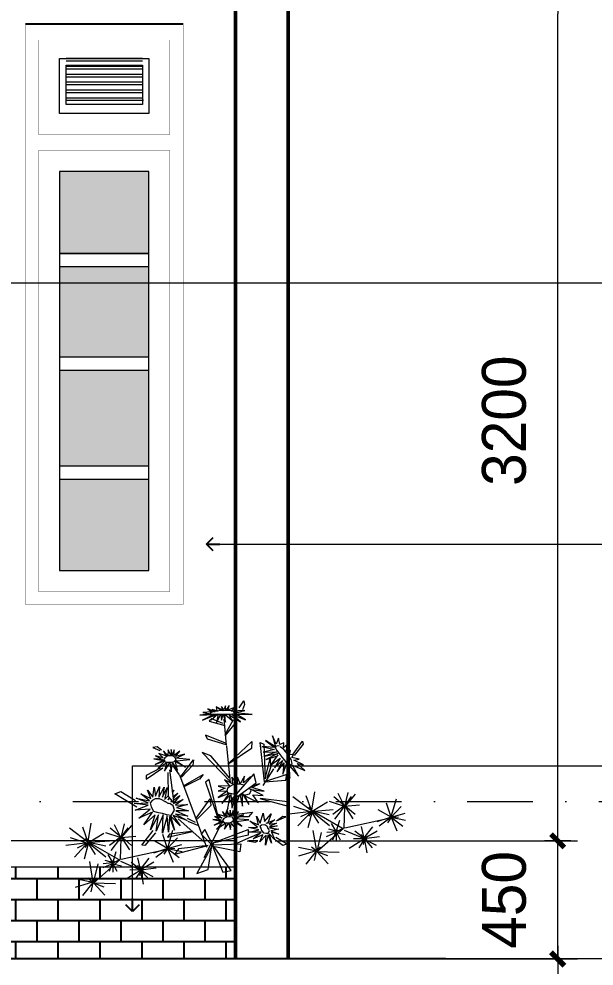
# Model space of a CAD drawing. Header units: millimetres. Extents: x 615730 to 2792744, y 139412 to 597571.
# Drawn here: x 1334813 to 1337001, y 289587 to 293194 of the extents above; entities that cross this region are included whole.
import ezdxf

# ---------------------------------------------------------------- set-up
doc = ezdxf.new("R2010")
doc.units = ezdxf.units.MM
doc.header["$MEASUREMENT"] = 0
doc.header["$PDMODE"] = 34
doc.linetypes.add('DASHDOT', pattern=[1, 0.5, -0.25, 0, -0.25])
doc.layers.get('0').update_dxf_attribs({"lineweight": 5})
for name, color, linetype, lineweight in [('3', 7, 'Continuous', 18), ('Cay', 114, 'Continuous', 9), ('DIM', 7, 'Continuous', 50), ('KT', 148, 'Continuous', 18), ('NET-THAY', 4, 'Continuous', 20), ('TIM TRUC', 149, 'DASHDOT', 9), ('VLIEU', 250, 'Continuous', 9)]:
    doc.layers.add(name, color=color, linetype=linetype, lineweight=lineweight)
for name, color, linetype in [('H', 252, 'Continuous'), ('NET MANH', 252, 'Continuous'), ('noi that', 29, 'Continuous'), ('VL', 155, 'Continuous')]:
    doc.layers.add(name, color=color, linetype=linetype)
doc.styles.add('VNI-AVO', font='vni-roms.shx')
doc.dimstyles.new('1-50b', dxfattribs={"dimtxt": 167, "dimasz": 50, "dimexe": 75, "dimexo": 150, "dimgap": 120, "dimtad": 1, "dimdec": 0, "dimzin": 12, "dimtxsty": 'VNI-AVO', "dimblk": ']', "dimcen": 0, "dimdle": 50, "dimclrd": 252, "dimclre": 252, "dimclrt": 2, "dimadec": 0, "dimazin": 0, "dimtfac": 1, "dimtdec": 0, "dimtix": 1, "dimtmove": 2, "dimatfit": 0, "dimldrblk": 'OPEN90', "dimfxl": 1, "dimlwd": -1, "dimlwe": -1, "dimarcsym": 0})

# ---------------------------------------------------------------- blocks, each defined once
blk = doc.blocks.new(']')
for p, q in [((0, 1), (0, -1)), ((1, 0), (-1, 0))]:
    blk.add_line(p, q)
at = {"color": 9, "const_width": 0.4}
blk.add_lwpolyline([(-0.509, -0.509), (0.509, 0.509)], dxfattribs=at)
blk = doc.blocks.new('*D2134')
at = {"layer": 'DEFPOINTS', "color": 0, "ltscale": 10, "transparency": 16777216}
for p in [(1324337.1, 289614, 4.6), (1335837.1, 289485.2), (1335837.1, 287837)]:
    blk.add_point(p, dxfattribs=at)
at = {"layer": 'VL', "color": 252, "ltscale": 10, "transparency": 16777216}
for p, q in [((1324337.1, 289464), (1324337.1, 287762)), ((1335837.1, 289335.2), (1335837.1, 287762)), ((1324387.1, 287837), (1335787.1, 287837))]:
    blk.add_line(p, q, dxfattribs=at)
at = {"layer": 'VL', "color": 252, "ltscale": 10, "transparency": 16777216, "xscale": 50, "yscale": 50, "zscale": 50, "rotation": 180}
blk.add_blockref(']', (1324337.1, 287837), dxfattribs=at)
at = {"layer": 'VL', "color": 252, "ltscale": 10, "transparency": 16777216, "xscale": 50, "yscale": 50, "zscale": 50}
blk.add_blockref(']', (1335837.1, 287837), dxfattribs=at)
at = {"layer": 'VL', "color": 2, "ltscale": 10, "transparency": 16777216, "insert": (1330087.1, 288040.5), "char_height": 167, "attachment_point": 5, "style": 'VNI-AVO'}
blk.add_mtext('11500', dxfattribs=at)
blk = doc.blocks.new('_Open90')
at = {"color": 0, "linetype": 'ByBlock', "lineweight": -2}
for p, q in [((0, 0), (-1, 0)), ((-0.5, 0.5), (0, 0)), ((0, 0), (-0.5, -0.5))]:
    blk.add_line(p, q, dxfattribs=at)
blk = doc.blocks.new('*D2529')
at = {"layer": 'DEFPOINTS', "color": 0, "ltscale": 10, "transparency": 16777216}
for p in [(1335637.1, 290063.9), (1336862.5, 290063.9), (1335837.1, 289613.9)]:
    blk.add_point(p, dxfattribs=at)
at = {"layer": 'KT', "color": 252, "ltscale": 10, "transparency": 16777216}
for p, q in [((1336862.5, 290113.9), (1336862.5, 290163.9)), ((1335787.1, 290063.9), (1336937.5, 290063.9)), ((1336862.5, 289613.9), (1336862.5, 290063.9)), ((1335987.1, 289613.9), (1336937.5, 289613.9)), ((1336862.5, 289563.9), (1336862.5, 289513.9))]:
    blk.add_line(p, q, dxfattribs=at)
at = {"layer": 'KT', "color": 252, "ltscale": 10, "transparency": 16777216, "xscale": 50, "yscale": 50, "zscale": 50}
for p, rotation in [((1336862.5, 290063.9), 270), ((1336862.5, 289613.9), 90)]:
    blk.add_blockref(']', p, dxfattribs=dict(at, rotation=rotation))
at = {"layer": 'KT', "color": 2, "ltscale": 10, "transparency": 16777216, "insert": (1336659, 289838.9), "char_height": 167, "attachment_point": 5, "rotation": 90, "style": 'VNI-AVO'}
blk.add_mtext('450', dxfattribs=at)
blk = doc.blocks.new('*D2530')
at = {"layer": 'DEFPOINTS', "color": 0, "ltscale": 10, "transparency": 16777216}
for p in [(1335837.1, 293263.9), (1336862.5, 293263.9), (1335637.1, 290063.9)]:
    blk.add_point(p, dxfattribs=at)
at = {"layer": 'KT', "color": 252, "ltscale": 10, "transparency": 16777216}
for p, q in [((1335987.1, 293263.9), (1336937.5, 293263.9)), ((1336862.5, 290113.9), (1336862.5, 293213.9)), ((1335787.1, 290063.9), (1336937.5, 290063.9))]:
    blk.add_line(p, q, dxfattribs=at)
at = {"layer": 'KT', "color": 252, "ltscale": 10, "transparency": 16777216, "xscale": 50, "yscale": 50, "zscale": 50}
for p, rotation in [((1336862.5, 293263.9), 90), ((1336862.5, 290063.9), 270)]:
    blk.add_blockref(']', p, dxfattribs=dict(at, rotation=rotation))
at = {"layer": 'KT', "color": 2, "ltscale": 10, "transparency": 16777216, "insert": (1336659, 291663.9), "char_height": 167, "attachment_point": 5, "rotation": 90, "style": 'VNI-AVO'}
blk.add_mtext('3200', dxfattribs=at)
blk = doc.blocks.new('HOA')
at = {"color": 94, "linetype": 'Continuous'}
for p, q in [((104.8, 526.3), (122.6, 554.1)), ((125.3, 539.7), (117.3, 518.9)), ((0.3, 485), (-9.6, 476)), ((-9.6, 476), (50, 459.5)), ((42.1, 466.6), (0.3, 485)), ((56.2, 384.6), (47.1, 483.2)), ((93.6, 473.8), (50.7, 421.9)), ((51.6, 425.4), (82.9, 482.3)), ((-23.8, 422.3), (-16.7, 409.1)), ((56.2, 391.4), (-23.8, 422.3)), ((-16.7, 409.1), (53.1, 387.6)), ((65.8, 317.9), (152, 399)), ((152, 399), (151.7, 371.8)), ((309.5, 351), (344.9, 399.8)), ((344.9, 399.8), (347.8, 388.6)), ((-207.9, 378.7), (-224.5, 375.2)), ((-224.5, 375.2), (-197.3, 364.8)), ((-190.8, 365.3), (-207.9, 378.7)), ((56.1, 382.2), (70.8, 241.1)), ((151.7, 371.8), (61.7, 311.6)), ((183.9, 394.7), (197.8, 388.2)), ((200.4, 244.8), (183.9, 394.7)), ((197.8, 388.2), (203.9, 256.7)), ((347.8, 388.6), (314.3, 345.2)), ((-120, 262), (-69.8, 329.2)), ((-69.8, 329.2), (-71.4, 309)), ((-36.1, 356.7), (73.2, 243.6)), ((-3.2, 343.7), (-36.1, 356.7)), ((67.6, 260.8), (-3.2, 343.7)), ((203.9, 256.7), (222.5, 333.8)), ((222.5, 333.8), (223.6, 299.2)), ((-196.3, 296.7), (-249.6, 269)), ((-249, 255.6), (-185.7, 298.4)), ((-143.2, 162.3), (-159.9, 290.9)), ((-123.2, 272.3), (-146.9, 305.9)), ((-71.4, 309), (-115.5, 263.1)), ((235.6, 293.9), (194, 231.1)), ((223.6, 299.2), (209.3, 259.1)), ((-249.6, 269), (-249, 255.6)), ((-166.5, 280.2), (-166.1, 188.8)), ((-123.2, 272.3), (-19.3, -3.3)), ((-107, 229.2), (-32, 272.8)), ((-47.3, 255.5), (-105.9, 226.6)), ((-32, 272.8), (-46.4, 254.7)), ((-9.5, 253.5), (-24.2, 243.5)), ((29.9, 93.3), (-9.5, 253.5)), ((160.3, 274.9), (66, 167.3)), ((169.1, 241.3), (160.3, 274.9)), ((285.6, 273.3), (204.5, 246.6)), ((282.6, 251.8), (285.6, 273.3)), ((-24.2, 243.5), (31.8, 81.6)), ((67.6, 167.7), (169.1, 241.3)), ((201.9, 244.5), (282.6, 251.8)), ((-368.3, 199.6), (-345.4, 207.8)), ((-285.1, 149.1), (-368.3, 199.6)), ((-345.4, 207.8), (-289.4, 173.4)), ((-166.1, 188.8), (-143.2, 162.3)), ((-58.5, 108.5), (-5.4, 180.6)), ((-5.4, 180.6), (-3.4, 154.4)), ((185.2, 182.3), (287.7, 169.5)), ((-3.4, 154.4), (-55.2, 102.9)), ((61.7, 145.3), (51.1, 120.5)), ((292, 150.5), (183.9, 180.2)), ((287.7, 169.5), (292, 150.5)), ((54, 117.1), (57.6, 117.5)), ((66.3, 118.6), (68.4, 118.8)), ((72.9, 119.4), (75.2, 119.7)), ((81.7, 120.4), (91, 121.6)), ((95.4, 122.1), (154.8, 129.2)), ((140.4, 111.2), (105.3, 112.3)), ((154.8, 129.2), (140.4, 111.2)), ((246.2, 96.5), (282.4, 111.2)), ((270.1, 113), (250.3, 97.8)), ((282.4, 111.2), (270.1, 113)), ((-128.2, 104.6), (-25.8, 13.8)), ((-61.8, 90.4), (-92.4, 105)), ((-52.7, 78.5), (-89.4, 93.8)), ((34.9, 82.5), (-30.4, -44.5)), ((-265.7, 4.3), (-222.9, 59.6)), ((-213.7, 50.8), (-254.8, 2.2)), ((-168.6, 34.8), (-73.6, 56.3)), ((-160.2, 45.1), (-168.6, 34.8)), ((-77.8, 56.3), (-160.2, 45.1)), ((-26.4, 63.3), (-39.6, 45.3)), ((-39.6, 45.3), (6.6, -0.8)), ((10.1, -8.2), (-26.4, 63.3)), ((5.6, 13.3), (138.8, 63.9)), ((138.2, 42.2), (10, 13.1)), ((138.8, 63.9), (138.2, 42.2)), ((150.9, 35.9), (178.9, 48)), ((-254.8, 2.2), (-265.7, 4.3)), ((-140.2, -30.4), (-14.9, 2.4)), ((-13.4, 2.4), (-126.4, -10.5)), ((7.8, 14.6), (-56.3, -104.6)), ((-13.8, -88.9), (1.6, 10.2)), ((0.7, 6), (41.9, -99.1)), ((3.1, 5.5), (110.7, 9.2)), ((74, -92.9), (4.8, 4.2)), ((150.9, 35.9), (91.2, 8.5)), ((110.7, 9.2), (107.1, -22.2)), ((135.2, 20.2), (166.3, 15.7)), ((175.7, 20.5), (140.4, 19.8)), ((271.1, 2.8), (243, 23)), ((244.5, 33.7), (286.8, 8.8)), ((286.8, 8.8), (271.1, 2.8)), ((-126.4, -10.5), (-140.2, -30.4)), ((107.1, -22.2), (12.3, -2))]:
    blk.add_line(p, q, dxfattribs=at)
at = {"color": 86, "linetype": 'Continuous'}
for p, q in [((122.6, 554.1), (125.3, 539.7)), ((166.3, 15.7), (175.7, 20.5)), ((-56.3, -104.6), (-13.8, -88.9)), ((41.9, -99.1), (74, -92.9))]:
    blk.add_line(p, q, dxfattribs=at)
at = {"color": 221, "linetype": 'Continuous'}
for p, q in [((0.8, 511.3), (-33.3, 509.3)), ((-33.3, 509.3), (-2.4, 503.7)), ((-14.7, 523.6), (0.8, 511.3)), ((13.2, 512.1), (-14.7, 523.6)), ((1.4, 520.4), (13.2, 512.1)), ((19, 515.9), (1.4, 520.4)), ((16.6, 531), (19, 515.9)), ((34.7, 518.2), (16.6, 531)), ((25, 526.4), (34.7, 518.2)), ((42, 518.3), (25, 526.4)), ((37.6, 531.5), (42, 518.3)), ((46.5, 518.8), (37.6, 531.5)), ((52, 535.1), (46.5, 518.8)), ((53.2, 517), (52, 535.1)), ((66.4, 535.9), (53.2, 517)), ((61.8, 517.9), (66.4, 535.9)), ((89, 529.4), (61.8, 517.9)), ((73.9, 514.3), (89, 529.4)), ((125.7, 516.8), (73.9, 514.3)), ((87.2, 508), (125.7, 516.8)), ((153.9, 501.2), (87.2, 508)), ((-2.4, 503.7), (-45.3, 498.3)), ((-45.3, 498.3), (8, 501.9)), ((8, 501.9), (-35.2, 480)), ((-35.2, 480), (18.2, 500.9)), ((-2.1, 479.4), (24.1, 504.5)), ((18.2, 500.9), (-2.1, 479.4)), ((24.1, 504.5), (18.5, 470.1)), ((18.5, 470.1), (34.7, 503.7)), ((34.7, 503.7), (37.7, 479.3)), ((37.7, 479.3), (43.6, 503.3)), ((43.6, 503.3), (51.9, 471.7)), ((50.4, 502.5), (77.9, 478.5)), ((51.9, 471.7), (50.4, 502.5)), ((66.7, 500.1), (109, 473.2)), ((77.9, 478.5), (66.7, 500.1)), ((76, 501.6), (128.6, 481.2)), ((109, 473.2), (76, 501.6)), ((86.3, 502.9), (153.9, 501.2)), ((128.6, 481.2), (90.9, 503.5)), ((204.4, 402.6), (239.1, 376.2)), ((242.4, 378.2), (204.4, 402.6)), ((245.3, 387.9), (231.1, 420.4)), ((231.1, 420.4), (242.4, 378.2)), ((253.9, 410.9), (245.3, 387.9)), ((259, 387.4), (253.9, 410.9)), ((-183.2, 363.2), (-174.7, 344.4)), ((-166.9, 344.3), (-183.2, 363.2)), ((-165.2, 367), (-166.9, 344.3)), ((-156.2, 345.6), (-165.2, 367)), ((-153.8, 367.9), (-156.2, 345.6)), ((-150.7, 346.4), (-153.8, 367.9)), ((-142.6, 366.8), (-150.7, 346.4)), ((-142.5, 345.3), (-142.6, 366.8)), ((-121.8, 361.4), (-142.5, 345.3)), ((-137.9, 341.9), (-121.8, 361.4)), ((190.6, 379.9), (239.2, 368.2)), ((239.1, 376.2), (190.6, 379.9)), ((239.2, 368.2), (195.6, 358)), ((274, 393.7), (259, 387.4)), ((273.7, 374.7), (274, 393.7)), ((286.8, 385.5), (273.7, 374.7)), ((284.1, 363.3), (286.8, 385.5)), ((299.9, 363.8), (284.1, 363.3)), ((296.2, 347.9), (299.9, 363.8)), ((-220.1, 332.1), (-184.7, 325.9)), ((-187.9, 329.7), (-220.1, 332.1)), ((-184.7, 325.9), (-214.8, 311.5)), ((-214.8, 311.5), (-177.7, 325.7)), ((-214, 343.5), (-187.9, 329.7)), ((-184.9, 337), (-214, 343.5)), ((-177.7, 325.7), (-205.5, 296.2)), ((-201.7, 352.5), (-184.9, 337)), ((-174.7, 344.4), (-201.7, 352.5)), ((-139.1, 327.2), (-100.1, 300.5)), ((-129.6, 288.7), (-139.1, 327.2)), ((-102.5, 350.5), (-137.9, 341.9)), ((-137, 323.4), (-135.8, 325.8)), ((-136.2, 335.6), (-102.5, 350.5)), ((-83.1, 330.6), (-136.2, 335.6)), ((-132.8, 325), (-83.1, 330.6)), ((195.6, 358), (248.2, 359.2)), ((248.2, 359.2), (200.8, 343)), ((200.8, 343), (251.1, 352.3)), ((251.1, 352.3), (206.6, 330.3)), ((206.6, 330.3), (246.2, 342.3)), ((251, 348.4), (223.4, 308.7)), ((223.4, 308.7), (260.9, 335.6)), ((260.9, 335.6), (238.4, 298.4)), ((238.4, 298.4), (269.3, 325.7)), ((269.3, 325.7), (248.8, 283.3)), ((311.1, 348.7), (296.2, 347.9)), ((304.3, 337.4), (311.1, 348.7)), ((332.9, 331.7), (304.3, 337.4)), ((312.6, 327.5), (332.9, 331.7)), ((349.6, 310.1), (312.6, 327.5)), ((-205.5, 296.2), (-170.8, 319.2)), ((-170.8, 319.2), (-180.2, 285.5)), ((-180.2, 285.5), (-158.8, 318.2)), ((-158.8, 318.2), (-154, 282.9)), ((-154, 282.9), (-149.6, 317.3)), ((-149.6, 317.3), (-129.6, 288.7)), ((-100.1, 300.5), (-137.1, 321.7)), ((248.8, 283.3), (274.8, 317.3)), ((274.8, 317.3), (270.4, 274.6)), ((270.4, 274.6), (285.3, 316.5)), ((285.3, 316.5), (297.4, 259.5)), ((295.4, 305.7), (330.8, 266.1)), ((297.4, 259.5), (295.4, 305.7)), ((307.1, 308.8), (354.5, 288.4)), ((330.8, 266.1), (307.1, 308.8)), ((324.8, 314.5), (349.6, 310.1)), ((354.5, 288.4), (324.8, 314.5)), ((48.1, 253.1), (67.4, 229.5)), ((78.5, 237.1), (48.1, 253.1)), ((76.5, 263.2), (78.5, 237.1)), ((97.1, 236.9), (76.5, 263.2)), ((98.5, 263), (97.1, 236.9)), ((108.8, 238), (98.5, 263)), ((125.2, 267.1), (108.8, 238)), ((121.4, 240.7), (125.2, 267.1)), ((148.1, 265), (121.4, 240.7)), ((144.2, 256.6), (148.1, 265)), ((-223.5, 186.8), (-218.8, 224.1)), ((-218.8, 224.1), (-213.3, 189.8)), ((-213.3, 189.8), (-198.5, 227.2)), ((-198.5, 227.2), (-201.5, 186.2)), ((-201.5, 186.2), (-180.6, 224.1)), ((-180.6, 224.1), (-187.9, 187.1)), ((-187.9, 187.1), (-169.2, 223)), ((-169.2, 223), (-178.6, 182.2)), ((67.4, 229.5), (24.9, 229.1)), ((24.9, 229.1), (51, 221.3)), ((51, 221.3), (25.1, 209.6)), ((152.9, 223.3), (184.8, 239.1)), ((200, 210), (152.9, 223.3)), ((155.3, 231.2), (184.8, 239.1)), ((-287.9, 183.3), (-236.7, 172.8)), ((-241.5, 165.3), (-287.9, 183.3)), ((-270.3, 199.5), (-231.3, 181.9)), ((-236.7, 172.8), (-270.3, 199.5)), ((-244.2, 213.7), (-223.5, 186.8)), ((-231.3, 181.9), (-244.2, 213.7)), ((-165.7, 191.1), (-180.1, 177.4)), ((-162.4, 182.9), (-167, 176)), ((-149, 206.9), (-142.5, 213.1)), ((-148.7, 203.6), (-142.5, 213.1)), ((-145.7, 190.4), (-129.4, 201.4)), ((-120.9, 193), (-144.9, 162.8)), ((-144.8, 182.5), (-129.4, 201.4)), ((-144.5, 176.7), (-120.9, 193)), ((60.2, 210.6), (24.9, 185)), ((24.9, 185), (66, 201.7)), ((25.1, 209.6), (60.2, 210.6)), ((66, 201.7), (37.9, 162.3)), ((37.9, 162.3), (70.1, 194.8)), ((61.7, 145.3), (70.4, 191.7)), ((75.4, 177.3), (74.6, 199)), ((85.5, 180.6), (76.5, 145.2)), ((86.9, 192.3), (87.9, 198.5)), ((87.9, 198.5), (88.9, 195.1)), ((90.6, 184.3), (91.9, 153.6)), ((104.9, 194.7), (91.9, 153.6)), ((107.1, 196.3), (116.5, 151.9)), ((116.5, 151.9), (117.6, 199.4)), ((117.6, 199.4), (141, 158.4)), ((126.5, 192.1), (176.5, 166.6)), ((141, 158.4), (126.5, 192.1)), ((150.2, 216.4), (200, 210)), ((196.3, 192.5), (150.2, 216.4)), ((156.4, 195.2), (196.3, 192.5)), ((176.5, 166.6), (156.4, 195.2)), ((-295.4, 162.7), (-241.5, 165.3)), ((-241.7, 156.3), (-295.4, 162.7)), ((-290.8, 137.7), (-241.7, 156.3)), ((-161.1, 180), (-167, 176)), ((-152.9, 172.6), (-155.8, 168.9)), ((-152.8, 171), (-155.8, 168.9)), ((-144.9, 162.8), (-108.5, 177.7)), ((-108.5, 177.7), (-138, 155.7)), ((-138, 155.7), (-91.9, 158.2)), ((-91.9, 158.2), (-134.6, 146.7)), ((-134.6, 146.7), (-88.3, 135.2)), ((75.6, 172.6), (76.5, 145.2)), ((-233.6, 140.3), (-290.8, 137.7)), ((-277.3, 106.8), (-233.6, 140.3)), ((-224.7, 130.1), (-277.3, 106.8)), ((-258.6, 80.8), (-224.7, 130.1)), ((-214.7, 119.9), (-258.6, 80.8)), ((-233.1, 62.3), (-214.7, 119.9)), ((-202.2, 119.8), (-233.1, 62.3)), ((-210.9, 56.6), (-202.2, 119.8)), ((-184.5, 119.1), (-210.9, 56.6)), ((-186.7, 49.2), (-184.5, 119.1)), ((-169, 115.4), (-186.7, 49.2)), ((-164, 52.9), (-169, 115.4)), ((-160.1, 112.9), (-164, 52.9)), ((-141, 60.6), (-160.1, 112.9)), ((-156.7, 115.5), (-141, 60.6)), ((-120.2, 77.2), (-156.7, 115.5)), ((-146.2, 117.4), (-120.2, 77.2)), ((-92.9, 98.2), (-146.2, 117.4)), ((-138.1, 122.1), (-92.9, 98.2)), ((-91.3, 114.2), (-138.1, 122.1)), ((-88.3, 135.2), (-136.9, 134.9)), ((-136.9, 134.9), (-91.3, 114.2)), ((10.2, 112.6), (36.2, 98.8)), ((39.3, 106.1), (10.2, 112.6)), ((49.5, 113.5), (22.5, 121.6)), ((22.5, 121.6), (39.3, 106.1)), ((57.2, 113.3), (41, 132.2)), ((41, 132.2), (49.5, 113.5)), ((59, 136.1), (57.2, 113.3)), ((68, 114.6), (59, 136.1)), ((70.4, 137), (68, 114.6)), ((73.5, 115.4), (70.4, 137)), ((81.6, 135.9), (73.5, 115.4)), ((81.7, 114.3), (81.6, 135.9)), ((102.4, 130.5), (81.7, 114.3)), ((86.3, 111), (102.4, 130.5)), ((121.7, 119.6), (86.3, 111)), ((88, 104.6), (121.7, 119.6)), ((170.6, 113.7), (184.2, 87)), ((178.3, 81.6), (170.6, 113.7)), ((184.2, 87), (195.9, 125.3)), ((195.9, 125.3), (200.2, 93.7)), ((200.2, 93.7), (226.3, 122.7)), ((226.3, 122.7), (211.8, 85.5)), ((4.1, 101.2), (39.5, 95)), ((36.2, 98.8), (4.1, 101.2)), ((39.5, 95), (9.4, 80.6)), ((9.4, 80.6), (46.5, 94.8)), ((46.5, 94.8), (18.7, 65.2)), ((18.7, 65.2), (53.3, 88.3)), ((53.3, 88.3), (48.5, 64.2)), ((48.5, 64.2), (65.3, 87.3)), ((65.3, 87.3), (71.4, 64.1)), ((71.4, 64.1), (74.6, 86.4)), ((74.6, 86.4), (89.6, 68.2)), ((84.3, 93.1), (114.9, 75.9)), ((89.6, 68.2), (84.3, 93.1)), ((141.1, 99.7), (88, 104.6)), ((91.4, 94), (141.1, 99.7)), ((114.9, 75.9), (91.4, 94)), ((140, 71.1), (174.4, 72.9)), ((145.2, 95.8), (178.3, 81.6)), ((174.4, 72.9), (145.2, 95.8)), ((207.7, 87.7), (240.4, 100.7)), ((240.4, 100.7), (219.2, 84.1)), ((219.2, 84.1), (246.7, 87.5)), ((246.7, 87.5), (219.5, 74.9)), ((219.5, 74.9), (248.4, 77.4)), ((248.4, 77.4), (220.1, 69.3)), ((179.8, 62.1), (140, 71.1)), ((141.8, 53.4), (179.8, 62.1)), ((188.5, 53.2), (141.8, 53.4)), ((158.1, 27.7), (188.5, 53.2)), ((194, 43.1), (158.1, 27.7)), ((182.6, 16.5), (194, 43.1)), ((206.8, 42.4), (182.6, 16.5)), ((215.1, 43.6), (204.5, 4.3)), ((204.5, 4.3), (206.8, 42.4)), ((227.2, 11.7), (215.1, 43.6)), ((218.9, 46.9), (227.2, 11.7)), ((239.8, 24.7), (218.9, 46.9)), ((220.1, 69.3), (254.8, 64.2)), ((254.8, 64.2), (225.5, 58.8)), ((225.5, 58.8), (255.7, 45.4)), ((227.9, 53.6), (239.8, 24.7)), ((255.7, 45.4), (227.9, 53.6))]:
    blk.add_line(p, q, dxfattribs=at)
at = {"color": 50, "linetype": 'Continuous'}
for p, q in [((243.3, 379.1), (242.5, 373.4)), ((242.5, 373.4), (248.3, 363.8)), ((251.5, 382.3), (243.3, 379.1)), ((248.3, 363.8), (256, 352.7)), ((258.4, 381.1), (251.5, 382.3)), ((274.2, 367.7), (260.8, 378.2)), ((287.8, 351.9), (274.2, 367.7)), ((-178.5, 336), (-183.1, 329.2)), ((-183.1, 329.2), (-179.9, 323)), ((-167.2, 343.5), (-178.5, 336)), ((-157.1, 344.4), (-167.2, 343.5)), ((-146.5, 343.2), (-157.1, 344.4)), ((-143.7, 341.7), (-146.5, 343.2)), ((-138, 335.1), (-143.7, 341.7)), ((-136.2, 330.5), (-138, 335.1)), ((-135.8, 325.8), (-136.2, 330.5)), ((256, 352.7), (268.2, 338)), ((268.2, 338), (281.3, 322.1)), ((295.3, 341.9), (287.8, 351.9)), ((302.5, 330.5), (295.3, 341.9)), ((306.6, 314.9), (302.5, 330.5)), ((-179.9, 323), (-174.1, 319.8)), ((-174.1, 319.8), (-164.1, 320.3)), ((-164.1, 320.3), (-154.5, 320.5)), ((-154.5, 320.5), (-143.5, 322)), ((-143.5, 322), (-134.7, 324.1)), ((281.3, 322.1), (297, 308.1)), ((297, 308.1), (306.6, 314.9)), ((59.6, 219.2), (57.5, 210.8)), ((68.8, 227.6), (59.6, 219.2)), ((80.2, 233.5), (68.8, 227.6)), ((94.3, 235.9), (80.2, 233.5)), ((105.7, 236), (94.3, 235.9)), ((116.5, 234.1), (105.7, 236)), ((122.6, 231.9), (116.5, 234.1)), ((141.9, 221.6), (144.9, 219.3)), ((150.1, 211.3), (144.9, 219.3)), ((57.5, 210.8), (59.9, 204.2)), ((59.9, 204.2), (68.6, 201.3)), ((68.6, 201.3), (85.8, 199.4)), ((92, 198.4), (85.8, 199.4)), ((109.8, 196.4), (113.6, 196.1)), ((113.6, 196.1), (129.6, 195)), ((129.6, 195), (143.3, 198.9)), ((143.3, 198.9), (150.1, 211.3)), ((56.6, 110.3), (45.7, 105.1)), ((66.7, 111.2), (56.6, 110.3)), ((77.3, 110), (66.7, 111.2)), ((80.1, 108.5), (77.3, 110)), ((83, 103.7), (80.1, 108.5)), ((45.7, 105.1), (41.1, 98.3)), ((41.1, 98.3), (44.3, 92.1)), ((44.3, 92.1), (50, 88.9)), ((50, 88.9), (60.1, 89.4)), ((60.1, 89.4), (69.7, 89.6)), ((69.7, 89.6), (73.2, 90.1)), ((73.2, 90.1), (82.9, 98.1)), ((82.9, 98.1), (83, 103.7))]:
    blk.add_line(p, q, dxfattribs=at)
for points in [[(44.9, 515.2), (41.6, 516.4), (31.5, 516.3), (21.6, 514.7), (8.9, 512.5), (-1.5, 509.5), (-6.5, 506.7), (-1.5, 503.2), (17.4, 502.5), (35.3, 503.1), (56.8, 502.3), (70.9, 502.3), (86.5, 504.7), (83.4, 513.2), (69.2, 516.3), (55.1, 516.5), (41.5, 514.8)], [(-179, 170.6), (-189.4, 176.3), (-198.2, 180.7), (-215.4, 180.6), (-227, 173.4), (-233.7, 164.7), (-231, 150.1), (-222, 133.6), (-208.7, 129.4), (-188.4, 125.4), (-172.5, 120.8), (-152.4, 118.2), (-141.6, 136.6), (-146.3, 153.2), (-159.8, 162.7)], [(-179, 170.6), (-176, 169.9), (-174, 168.3), (-172, 167.3), (-170.1, 165.6), (-167.3, 164.4), (-163.6, 163.4), (-159.8, 162.4), (-159.8, 162.7)], [(213.8, 68.2), (213.1, 71.8), (209.3, 76.1), (201.8, 81), (189.5, 80.5), (183, 75.2), (186.6, 68), (189.8, 59.7), (196.5, 50.3), (206.8, 49.1), (214.7, 50.1), (219.9, 58.1), (216.1, 66.6), (212.4, 71.3)]]:
    blk.add_lwpolyline(points, dxfattribs=at)
blk = doc.blocks.new('A$C25F034FA')
at = {"color": 86, "linetype": 'Continuous'}
for p, q in [((-19, 5064), (237, 6610)), ((2756, 5400), (2226, 6486)), ((2785, 5382), (3074, 6561)), ((-45, 4999), (-1624, 6202)), ((-14, 4964), (-488, 6274)), ((15, 4976), (1312, 5778)), ((2683, 5393), (1483, 5794)), ((2797, 5389), (1854, 6186)), ((2815, 5452), (3367, 6218)), ((2836, 5414), (3698, 6413)), ((6713, 4461), (6320, 5656)), ((6736, 4511), (7166, 6029)), ((-53, 4950), (-1933, 4713)), ((-142, 4907), (-1529, 5369)), ((-11, 4988), (-1199, 3733)), ((-76, 4931), (-971, 4486)), ((3, 4962), (-355, 3554)), ((-11, 4919), (-295, 4560)), ((-21, 5068), (-261, 5305)), ((-4, 4871), (560, 3964)), ((5, 4936), (1488, 3758)), ((147, 4968), (1470, 4700)), ((176, 4988), (1801, 5125)), ((2723, 5429), (1781, 4708)), ((2733, 5381), (1914, 4288)), ((2773, 5411), (4036, 5509)), ((2795, 5393), (3479, 4340)), ((2878, 5388), (3660, 4711)), ((6713, 4461), (5626, 5096)), ((6713, 4461), (7571, 5382)), ((2062, 3210), (2359, 4219)), ((6713, 4461), (5518, 4066)), ((6713, 4461), (5718, 3690)), ((6693, 4399), (6412, 3983)), ((6713, 4461), (7925, 4801)), ((6713, 4461), (7715, 3699)), ((6713, 4461), (7206, 3303)), ((6713, 4461), (7946, 4209)), ((6872, 4499), (7344, 4455)), ((405, 1571), (109, 3345)), ((2040, 3234), (1256, 3160)), ((2128, 3236), (1424, 3451)), ((2032, 3319), (1661, 3940)), ((1980, 3278), (1881, 3365)), ((2099, 3281), (2222, 3372)), ((4372, 2702), (3635, 3278)), ((4421, 2666), (4206, 3682)), ((4414, 2674), (5168, 3641)), ((4449, 2681), (5540, 3317)), ((440, 1542), (816, 3158)), ((2030, 3173), (1209, 2810)), ((2018, 3207), (1745, 2507)), ((2054, 3214), (2061, 2445)), ((2075, 3154), (2817, 2994)), ((2081, 3169), (2396, 2539)), ((4451, 2619), (3153, 1815)), ((4391, 2640), (3520, 2613)), ((4415, 2547), (3970, 1856)), ((4414, 2700), (4157, 3007)), ((4425, 2631), (4353, 2151)), ((4384, 2635), (5456, 2083)), ((4422, 2643), (5123, 1863)), ((4432, 2645), (5737, 2825)), ((4448, 2659), (4651, 2564)), ((4449, 2524), (4660, 1436)), ((4462, 2681), (4720, 2850)), ((406, 1572), (-1142, 1875)), ((316, 1625), (-52, 1927)), ((470, 1605), (728, 1946)), ((356, 1602), (-1135, 1152)), ((358, 1571), (-516, 461)), ((369, 1548), (189, 792)), ((358, 1548), (2300, 1492)), ((418, 1556), (1388, 497)), ((471, 1507), (1315, 1205))]:
    blk.add_line(p, q, dxfattribs=at)
at = {"color": 251, "linetype": 'Continuous'}
for p, q in [((2602, 3509), (32, 4983)), ((2733, 3533), (2787, 5329)), ((2780, 3565), (6671, 4409)), ((2675, 3505), (423, 1512)), ((2619, 3504), (2032, 3191)), ((2729, 3376), (4418, 2649))]:
    blk.add_line(p, q, dxfattribs=at)

msp = doc.modelspace()

# ---------------------------------------------------------------- hatches: boundary and pattern name
at = {"layer": 'H', "ltscale": 10}
h = msp.add_hatch(color=253, dxfattribs=at)
h.set_gradient(color1=(173, 167, 159), color2=(173, 167, 159), one_color=1, tint=0.65)
h.paths.add_polyline_path([(1334967.2, 292301.2), (1335307.1, 292301.2), (1335307.1, 292613.5), (1334967.2, 292613.5)])
h.paths.add_polyline_path([(1335307.1, 291906.9), (1335307.1, 292251.2), (1334967.2, 292251.2), (1334967.2, 291906.9)])
h.paths.add_polyline_path([(1335307.1, 291856.9), (1334967.2, 291856.9), (1334967.2, 291490.4), (1335307.1, 291490.4)])
h.paths.add_polyline_path([(1334967.2, 291440.4), (1334967.2, 291093.9), (1335307.1, 291093.9), (1335307.1, 291440.4)])
h = msp.add_hatch(dxfattribs=at)
h.set_pattern_fill('AR-B816', color=256, scale=10, style=0)
h.set_pattern_definition([(0, (601841.27, 0), (0, 80), []), (90, (601841.27, 0), (-80, 80), [80, -80])])
h.paths.add_polyline_path([(1331636.4, 289963.9), (1335637.1, 289963.9), (1335637.1, 289613.9), (1331636.4, 289613.9)])

# ---------------------------------------------------------------- linework, layer by layer
at = {"layer": '3'}
msp.add_lwpolyline([(1337619.8, 289613.9), (1322798.4, 289613.9)], dxfattribs=at)
at = {"layer": 'DIM', "ltscale": 10}
for p, q in [((1335637.1, 289613.9), (1335637.1, 293263.9)), ((1335837.1, 289613.9), (1335837.1, 293263.9))]:
    msp.add_line(p, q, dxfattribs=at)
at = {"layer": 'KT'}
for p, q in [((1335307.1, 292301.2), (1334967.2, 292301.2)), ((1334967.2, 292251.2), (1335307.1, 292251.2)), ((1334967.2, 291906.9), (1335307.1, 291906.9)), ((1334967.2, 291856.9), (1335307.1, 291856.9)), ((1335307.1, 291490.4), (1334967.2, 291490.4)), ((1335307.1, 291440.4), (1334967.2, 291440.4))]:
    msp.add_line(p, q, dxfattribs=at)
for points in [[(1335307.1, 292833.4), (1334967.2, 292833.4), (1334967.2, 293043.4), (1335307.1, 293043.4)], [(1335307.1, 292613.5), (1334967.2, 292613.5), (1334967.2, 291093.9), (1335307.1, 291093.9)], [(1335307.1, 292613.5), (1334967.2, 292613.5), (1334967.2, 292301.2), (1335307.1, 292301.2)]]:
    msp.add_lwpolyline(points, close=True, dxfattribs=at)
at = {"layer": 'NET MANH'}
msp.add_line((1336437.1, 289613.9), (1325498.5, 289613.9), dxfattribs=at)
at = {"layer": 'NET-THAY'}
for p, q in [((1335637.1, 290063.9), (1331237.1, 290063.9)), ((1335637.1, 289963.9), (1331636.4, 289963.9))]:
    msp.add_line(p, q, dxfattribs=at)
at = {"layer": 'noi that'}
msp.add_line((1335437.1, 293173.9), (1334837.2, 293173.9), dxfattribs=at)
at = {"layer": 'noi that', "ltscale": 10, "const_width": 1}
msp.add_lwpolyline([(1335437.1, 293173.9), (1334837.2, 293173.9), (1334837.2, 290963.9), (1335437.1, 290963.9)], close=True, dxfattribs=at)
for points in [[(1334887.2, 292753.5), (1335387.1, 292753.5), (1335387.1, 293113.9), (1334887.2, 293113.9), (1334887.2, 292753.5)], [(1334887.2, 292693.5), (1334887.2, 291013.9), (1335387.1, 291013.9), (1335387.1, 292693.5), (1334887.2, 292693.5)]]:
    msp.add_lwpolyline(points, dxfattribs=at)
at = {"layer": 'TIM TRUC', "ltscale": 500}
msp.add_line((1321015.2, 290213.9), (1337578.7, 290213.9), dxfattribs=at)
at = {"layer": 'VLIEU', "ltscale": 10}
for p, q in [((1335282.1, 293042.9), (1334992.2, 293042.9)), ((1335282.1, 293032.9), (1334992.2, 293032.9)), ((1335282.1, 293012.9), (1334992.2, 293012.9)), ((1335282.1, 293012.9), (1334992.2, 293012.9)), ((1335282.1, 293002.9), (1334992.2, 293002.9)), ((1335282.1, 293002.9), (1334992.2, 293002.9)), ((1335282.1, 292982.9), (1334992.2, 292982.9)), ((1335282.1, 292982.9), (1334992.2, 292982.9)), ((1335282.1, 292972.9), (1334992.2, 292972.9)), ((1335282.1, 292972.9), (1334992.2, 292972.9)), ((1335282.1, 292952.9), (1334992.2, 292952.9)), ((1335282.1, 292942.9), (1334992.2, 292942.9)), ((1335282.1, 292922.9), (1334992.2, 292922.9)), ((1335282.1, 292912.9), (1334992.2, 292912.9)), ((1335282.1, 292892.9), (1334992.2, 292892.9)), ((1335287.1, 292882.9), (1334992.2, 292882.9))]:
    msp.add_line(p, q, dxfattribs=at)
msp.add_lwpolyline([(1335282.1, 292868.4), (1334992.2, 292868.4), (1334992.2, 293018.4), (1335282.1, 293018.4)], close=True, dxfattribs=at)

# ---------------------------------------------------------------- block references
msp.add_blockref('HOA', (1335546.1, 290043.6))
at = {"layer": 'Cay', "xscale": 0.04480000003241003, "yscale": 0.04480000003241003, "zscale": 0.04480000003241003}
for p in [(1335927.6, 289953.9), (1335077.1, 289834.8, 253.7)]:
    msp.add_blockref('A$C25F034FA', p, dxfattribs=at)

# ---------------------------------------------------------------- dimensions: what is measured, and where the dimension line sits
at = {"layer": 'KT', "ltscale": 10}
for base, p1, p2, picture, middle in [((1336862.5, 293263.9), (1335637.1, 290063.9), (1335837.1, 293263.9), '*D2530', (1336659, 291663.9)), ((1336862.5, 290063.9), (1335837.1, 289613.9), (1335637.1, 290063.9), '*D2529', (1336659, 289838.9))]:
    dim = msp.add_linear_dim(base=base, p1=p1, p2=p2, angle=90, dimstyle='1-50b', dxfattribs=at)
    dim.commit()
    dim.dimension.update_dxf_attribs({"geometry": picture, "text_midpoint": middle})
at = {"layer": 'VL', "ltscale": 10}
dim = msp.add_linear_dim(base=(1335837.1, 287837), p1=(1324337.1, 289614, 4.6), p2=(1335837.1, 289485.2), dimstyle='1-50b', dxfattribs=at)
dim.commit()
dim.dimension.update_dxf_attribs({"geometry": '*D2134', "text_midpoint": (1330087.1, 288040.5)})

# ---------------------------------------------------------------- leaders
at = {"layer": 'KT', "ltscale": 10}
for points in [[(1334315.1, 292073.9), (1334315.1, 292188.5), (1341453.5, 292188.5)], [(1335526.5, 291193.6), (1340084.3, 291193.6)], [(1335244.9, 289794.7), (1335244.9, 290349.4), (1341485.8, 290349.4)]]:
    msp.add_leader(points, dimstyle='1-50b', override={"dimgap": 120, "dimtad": 0}, dxfattribs=at)

doc.saveas('drawing.dxf')
